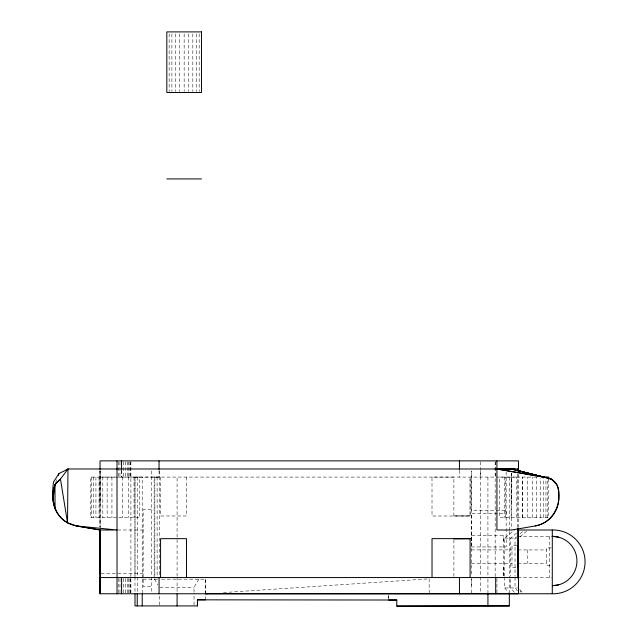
<?xml version="1.0" encoding="UTF-8"?>
<svg xmlns="http://www.w3.org/2000/svg" width="638" height="638" viewBox="0 0 638 638"><rect width="100%" height="100%" fill="white"/><g stroke="black" fill="none" stroke-linecap="round" stroke-linejoin="round"><path stroke-width="0.48" stroke-dasharray="3.19 2.39" d="M100.038 502.585L100.046 468.986M134.985 578.18L134.985 477.088L159.348 477.088M142.218 578.172L142.218 477.088M159.348 604.936L159.348 595.126M177.085 576.186L177.085 477.088M194.032 604.936L194.032 593.165M194.032 592.184L194.032 587.279L198.849 579.176M205.548 599.824L205.548 579.176L159.348 579.176M453.881 515.943L453.889 477.08L432.006 477.088L432.006 516.014L470.086 516.014L470.086 477.088L470.086 516.014L453.881 515.943L470.086 515.879M471.322 573.985L471.315 470.956L471.33 510.52L506.157 510.52L506.181 546.965L471.322 546.965M471.322 546.04L471.33 535.505L503.262 535.505L503.262 541.678M503.246 567.11L503.246 576.927L503.262 535.505M504.658 576.226L504.658 538.097L514.395 529.995M505.392 517.601L505.392 477.088M511.15 517.601L511.15 477.088M516.82 517.601L516.82 477.088M522.299 517.601L522.299 477.088M522.426 517.601L522.426 477.088M527.49 517.601L527.49 477.088M532.283 517.601L532.283 477.088M536.606 517.601L536.606 477.088M540.37 517.601L540.37 478.077M543.504 517.601L543.504 478.077M545.953 517.601L545.953 479.066M547.667 517.601L547.667 478.077M548.616 479.066L548.616 517.601L499.65 517.601L499.65 477.088L537.946 477.088M471.33 536.223L471.33 535.505M471.307 585.524L471.291 578.802M55.634 482.751L56.973 479.074M516.509 533.113L510.695 538.097L510.695 576.226M516.485 536.853L515.025 538.097L515.025 576.226M520.145 533.735L524.532 529.995M519.962 536.853L526.581 531.239M223.436 592.566L427.173 578.961M100.038 477.088L518.471 477.088M117.121 477.088L90.803 477.088L90.803 517.601L139.77 517.601L139.77 477.088L117.942 477.088M157.155 477.088L154.133 477.088L154.141 578.188M151.246 509.65L143.143 509.65L143.143 586.474L151.246 586.474M117.687 529.995L143.143 529.995M517.928 536.319L552.293 536.319M504.658 538.097L516.756 538.097M516.947 545.442L511.987 545.442L511.987 567.708L516.932 567.708M551.344 547.914L546.622 547.914L546.622 565.316L551.344 565.332M471.315 549.892L511.987 549.892M517.928 549.94L546.622 549.94M471.315 563.25L511.987 563.25M517.928 563.306L546.622 563.306M101.035 573.418L143.143 573.418M517.928 577.637L552.293 577.637M154.141 579.176L154.962 579.176M143.143 579.176L157.506 579.176M159.939 587.279L194.032 587.279M504.658 577.207L504.658 587.957L517.625 587.957M504.658 587.957L508.398 592.311M519.715 589.408L522.155 592.311M520.066 590.86L521.286 592.311M517.458 590.86L515.025 587.957L515.025 577.207M514.324 592.311L510.695 587.957L510.695 577.207M154.54 579.176L157.905 584.847M134.985 477.088L134.985 576.186M511.692 472.933L511.7 502.585M471.291 578.698L471.315 592.965M429.159 578.802L429.183 592.949M100.062 527.602L100.038 470.972L100.046 527.411M549.525 536.319L549.525 577.637M527.785 549.94L527.785 563.306M518.471 474.225L518.487 527.411M517.625 473.914L517.625 527.179M511.7 473.093L511.7 529.014M509.323 477.088L509.323 530.601M509.323 531.59L509.331 578.172M509.331 579.16L509.331 593.037M506.157 471.945L506.157 513.526L471.307 513.526L471.33 541.678M504.443 477.088L504.443 517.601M496.93 578.514L496.93 592.814M495.678 461.832L495.678 477.088M495.16 461.832L495.176 576.927M487.918 477.088L487.934 578.172M487.934 579.16L487.934 593.037M480.589 470.964L480.589 593.763M480.574 461.832L480.574 477.088M459.44 470.413L459.44 477.088M453.905 539.692L453.905 577.557M205.548 579.176L205.548 593.763M199.176 33.886L199.176 91.521M196.424 33.886L196.424 91.521M192.828 33.886L192.828 91.521M188.649 33.886L188.649 91.521M186.495 477.088L186.495 515.975L160.553 515.975L160.553 477.088M184.159 33.886L184.159 91.521M179.669 33.886L179.669 91.521M177.085 577.175L177.085 593.037M175.49 33.886L175.49 91.521M171.901 33.886L171.901 91.521M169.142 33.886L169.142 91.521M159.348 470.972L159.356 578.188M159.053 470.413L159.053 477.088M157.115 477.088L157.123 578.188M154.859 477.088L154.867 578.188M151.246 470.964L151.246 592.854M142.218 579.16L142.218 593.037M137.234 477.088L137.234 576.186M137.234 577.183L137.234 593.037M134.985 577.183L134.985 593.037M134.036 477.088L134.036 517.601M130.894 461.832L130.91 592.814M130.646 461.832L130.646 477.088M130.662 578.514L130.662 592.814M129.913 461.832L129.913 477.088M129.937 578.514L129.937 592.814M128.756 461.832L128.756 477.088M128.772 578.514L128.772 592.814M128.278 477.088L128.278 517.601M127.249 461.832L127.249 477.088M127.265 578.514L127.265 592.814M125.487 461.832L125.487 477.088M125.503 578.514L125.503 592.814M123.605 461.832L123.605 477.088M123.62 578.514L123.62 592.814M122.6 477.088L122.6 517.601M121.714 470.413L121.714 477.088M121.587 470.413L121.587 477.088M119.952 461.832L119.952 477.088M119.976 578.514L119.976 592.814M118.445 461.832L118.445 477.088M118.461 578.514L118.461 592.814M111.937 477.088L111.937 517.601M107.136 477.088L107.136 517.601M102.814 477.088L102.814 517.601M100.038 470.413L100.038 527.06M99.057 477.088L99.057 517.601M95.923 477.088L95.923 517.601M93.475 477.088L93.475 517.601M91.76 477.088L91.76 517.601M388.67 594.823L388.662 600.015L388.67 594.823"/><path stroke-width="0.96" d="M100.062 557.46L100.054 593.763L552.293 593.763A31.9 31.892 0 0 0 585.054 561.879A31.9 31.892 0 0 0 552.293 529.995L518.223 529.995M517.625 577.98L517.633 558.832L517.928 567.708L518.208 559.813L517.912 545.442L517.625 556.599M67.979 468.978L58.983 473.563L53.488 482.025C51.463 496.827 52.866 514.77 67.54 522.777L67.971 468.978L518.487 468.986M67.54 522.777L60.458 479.09L54.964 484.593L55.067 508.765L52.962 499.482L54.964 484.593L60.45 479.09L67.971 468.978M58.313 475.398L58.983 473.563M535.242 525.943C553.736 522.897 563.673 501.301 556.775 484.593L551.28 479.09L518.295 470.653L543.775 477.08A15.009 15.009 0 0 1 558.792 492.089L558.792 499.49A28.407 28.407 0 0 1 535.242 525.943L511.7 529.995L496.93 529.995L496.93 468.986L515.025 468.986M558.673 584.823L552.293 585.66A24.651 24.651 0 0 0 576.943 561.009A24.651 24.651 0 0 0 552.293 536.351L558.673 537.196M207.541 593.627L205.548 593.763L518.487 593.763L518.487 528.4M134.985 594.026L134.985 605.917L197.445 605.925L197.445 599.832L396.78 600.023L396.796 606.1L509.331 605.917L509.331 594.026M388.678 600.039L396.78 600.023M396.796 606.1L509.331 605.917M166.821 178.927L201.496 178.927M542.802 477.088L548.616 477.088L548.616 479.066M100.182 529.995L76.488 525.943A28.407 28.407 0 0 1 52.938 499.49L52.962 492.089L54.956 484.593L52.946 492.097L52.962 499.482M518.487 577.557L100.054 577.557L100.054 593.763L100.046 529.388M205.548 599.824L197.445 599.832L197.445 605.925M494.928 468.986L512.075 469.145M76.512 525.943L117.025 529.995L100.038 529.995L76.512 525.943L67.54 522.777M543.775 477.176L496.93 468.986L543.775 477.08L551.28 479.09M100.062 530.585L100.038 529.995L100.062 573.418M517.625 556.822L517.625 557.835M100.054 529.684L100.062 562.525M552.293 529.995L552.293 593.763M518.471 471.362L518.471 460.883L100.038 460.883L100.038 469.456M517.625 468.986L517.625 470.956M517.625 528.168L517.625 554.797M496.914 460.883L496.914 469.456M495.694 577.557L495.694 593.763M487.934 594.026L487.934 605.917M470.102 577.557L470.102 538.631L432.022 538.631L432.022 577.557M459.456 577.557L459.456 593.763M459.44 460.883L459.44 469.456M186.511 577.557L186.511 538.663L160.569 538.663L160.569 577.557M177.085 594.026L177.085 605.917M159.053 460.883L159.053 469.456M159.069 577.557L159.069 593.763M142.218 594.026L142.218 605.917M137.234 594.026L137.234 605.917M121.587 460.883L121.587 469.456M121.603 577.557L121.603 593.763M117.009 460.883L117.025 593.763M470.102 538.631L453.905 538.695L470.102 538.631M201.496 31.9L166.821 31.9L166.821 92.518L201.496 92.518L201.496 31.9M543.775 477.08L511.7 469.161L543.775 477.08"/></g></svg>
